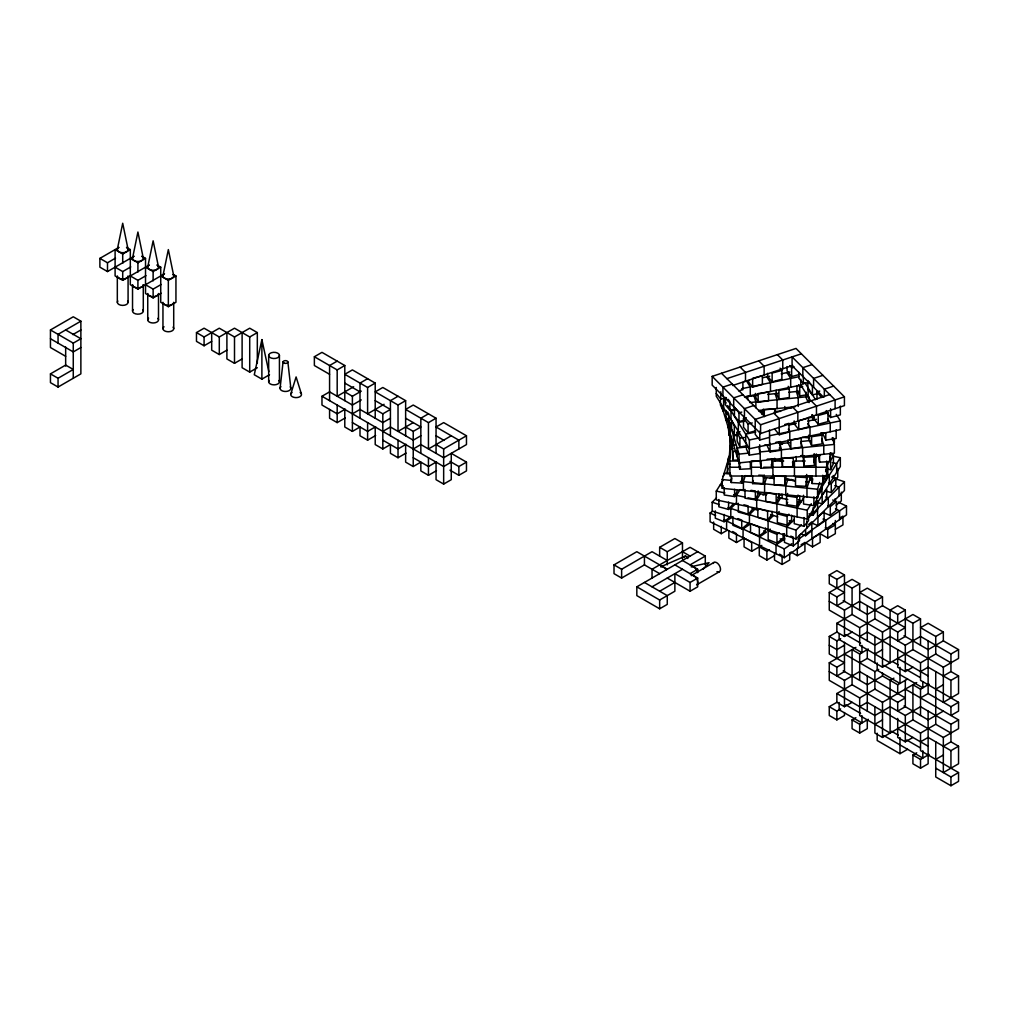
<?xml version="1.0" encoding="UTF-8"?>
<svg xmlns="http://www.w3.org/2000/svg" width="1009" height="1009" viewBox="0 0 1009 1009"><rect width="100%" height="100%" fill="white"/><g stroke="black" fill="none" stroke-linecap="round" stroke-linejoin="round"><path stroke-width="1.5" d="M280.111 388.049L283.062 361.878M730.327 473.133L727.275 472.981L728.208 458.01M730.087 445.637L729.141 459.145M727.275 472.981L727.968 468.34M729.381 459.057L730.087 454.416M742.876 476.891L741.93 483.071L731.222 482.529L731.929 477.888M764.305 475.037L763.372 484.156L752.651 483.614L753.118 480.524M784.8 485.241L784.8 476.45L774.08 475.907L774.08 484.698L784.8 485.241L785.734 476.122M806.229 477.534L795.508 476.992L795.508 485.783L806.229 486.313L806.696 474.444M806.229 486.313L807.162 475.743M813.922 462.336L814.868 456.156L819.459 456.383M823.71 477.85L822.764 484.043L812.056 483.5L812.75 478.859M816.041 457.203L816.508 454.113M117.347 249.299L122.707 223.254L128.055 249.299M132.557 258.077L137.918 232.032L143.265 258.077M147.768 266.855L153.128 240.823L158.476 266.855M162.979 275.646L168.339 249.601L173.687 275.646M268.823 371.69L261.886 339.617L254.281 374.743L261.886 379.132L269.491 374.743M822.121 483.059L817.555 498.017L722.23 488.306L722.23 479.527L727.83 461.176L727.83 464.102M728.246 459.814L729.911 454.378M722.23 488.306L722.974 485.859M745.285 475.567L743.419 481.684L743.419 490.462M766.462 477.724L764.595 483.841L764.595 492.619M787.651 479.88L785.784 485.997L785.784 494.776M817.555 498.017L817.555 489.226L819.636 482.428M832.501 440.302L833.245 437.856M822.953 480.347L824.202 476.273M825.866 470.837L828.767 461.315M830.016 457.241L831.252 453.167M290.832 393.901L296.104 376.937L301.388 393.901M723.201 476.399L724.866 472.805M724.21 487.662L724.21 494.99L734.602 496.592L737.39 490.588M744.995 489.415L744.995 498.194L755.388 499.808L758.163 493.805L758.163 490.878M776.161 503.024L776.161 494.233L765.768 492.632L765.768 501.41L776.161 503.024L778.948 497.021L778.948 494.095M799.721 495.848L799.721 500.237L796.946 506.241L786.553 504.626L786.553 495.848L787.663 493.451M786.553 504.626L787.663 502.23M796.946 506.241L796.946 497.45L798.056 495.053M825.602 471.67L827.834 466.877L827.834 475.655L825.047 481.659L825.047 475.794M830.432 454.416L833.409 454.882L830.621 460.873L830.621 469.652L826.169 468.971M803.53 495.255L803.53 504.033L813.91 505.648L816.697 499.644L816.697 496.718M830.621 469.652L833.409 463.661L833.409 454.882M833.119 456.207L840.333 457.72L840.333 466.499L807.225 519.017L716.264 499.909L716.264 491.118L723.213 480.095M740.152 489.542L736.482 495.369L736.482 504.147M760.37 493.779L756.687 499.619L756.687 508.397M780.588 498.03L776.905 503.869L776.905 512.648M803.656 497.74L797.123 508.12L797.123 516.898M807.225 519.017L807.225 510.239L811.312 503.756M818.677 492.089L840.333 457.72M718.849 499.493L718.849 506.808L728.599 509.444L733.139 503.806M738.348 503.277L738.348 512.067L748.098 514.691L752.638 509.053M767.597 519.938L767.597 511.159L757.847 508.523L757.847 517.314L767.597 519.938L772.137 514.313L772.137 511.386M791.636 515.17L791.636 519.559L787.083 525.184L777.346 522.561L777.346 513.783L779.162 511.525M787.083 525.184L787.083 516.406L788.912 514.149M815.802 502.898L817.618 500.641L817.53 517.428M825.69 491.042L831.252 492.543L831.252 483.752L835.805 478.127L831.63 477.005M835.023 480.536L837.747 477.156L837.747 468.378M794.234 516.368L794.234 523.684L803.984 526.307L808.524 520.682L808.524 516.293M808.903 513.922L813.077 515.057L817.618 509.419M822.171 503.794L826.712 498.169L826.712 489.39L822.171 495.015L822.171 503.794L816.596 502.293M831.252 492.543L835.805 486.906L835.805 478.127M703.059 569.202L709.087 562.681L691.77 566.591M834.38 478.417L844.419 481.76L844.419 490.538L796.013 538.945L712.177 510.995L712.177 502.217L716.478 497.916M736.192 503.05L730.806 508.422L730.806 517.201M754.82 509.255L749.435 514.628L749.435 523.419M773.449 515.46L768.076 520.846L768.076 529.624M794.234 519.521L786.705 527.051L786.705 535.829M796.013 538.945L796.013 530.154L801.398 524.781M807.843 518.323L844.419 481.76M770.081 478.43L772.137 476.74M715.293 510.869L715.293 518.197L724.109 521.754L730.276 516.671M732.912 516.532L732.912 525.311L741.729 528.88L747.896 523.797M759.348 536.006L759.348 527.215L750.532 523.658L750.532 532.437L759.348 536.006L765.516 530.911L765.516 527.984M783.135 533.647L783.135 538.037L776.968 543.132L768.164 539.563L768.164 530.784L770.22 529.082M776.968 543.132L776.968 534.341L779.024 532.651M808.688 524.428L811.778 521.88L811.917 538.667M823.987 512.862L830.281 515.41L830.281 506.619L836.461 501.536L832.677 500.01M836.158 505.143L841.304 500.905L841.304 492.127M784.46 533.584L784.46 542.363L793.276 545.919L799.443 540.837L799.443 534.984M800.578 533.711L805.611 535.754L811.778 530.671M817.946 525.575L824.113 520.493L824.113 511.714L817.946 516.797L817.946 525.575L811.652 523.028M830.281 515.41L836.461 510.314L836.461 501.536M838.252 502.116L846.488 506.102L846.488 514.893L784.27 557.7L710.109 521.779L710.109 512.988L712.417 511.412M762.968 495.066L766.739 492.468M732.345 517.012L726.594 520.972L726.594 529.763M784.825 538.869L776.022 544.923L776.022 553.714M784.27 557.7L784.27 548.921L791.813 543.725M798.094 539.399L846.488 506.102M134.109 256.185L107.496 271.56L99.891 267.171L99.891 258.38L118.898 247.407M99.891 258.38L107.496 262.769L115.543 258.127M149.319 264.976L122.707 280.338L115.102 275.949L115.102 249.601L122.707 253.991L130.312 249.601L130.312 284.727L137.918 289.116L164.53 273.754M115.102 267.171L122.707 271.56L130.754 266.906M130.312 258.38L137.918 262.769L145.523 258.38L145.523 293.518L153.128 297.907L161.175 293.253M65.661 356.303L50.45 347.525L50.45 329.956L73.266 316.788L80.871 321.177L80.871 373.872L58.055 387.04L50.45 382.651L50.45 373.872L65.661 365.081L73.266 369.471L58.055 378.261L50.45 373.872M130.312 275.949L137.918 280.338L145.964 275.684M145.523 267.171L153.128 271.56L160.734 267.171L160.734 302.296L168.339 306.686L175.944 302.296L175.944 275.949L173.409 274.486M80.871 321.177L58.055 334.345L58.055 343.136M72.825 334.61L80.871 329.956M145.523 284.727L153.128 289.116L161.175 284.475M160.734 275.949L168.339 280.338L175.944 275.949M50.45 329.956L73.266 343.136L80.871 338.734L65.661 329.956M80.871 347.525L73.266 351.914L50.45 338.734M211.688 341.37L204.083 345.772L196.478 341.37L196.478 332.592L204.083 328.202L219.294 336.981L234.504 328.202L249.715 336.981L257.32 332.592L257.32 363.139M196.478 332.592L204.083 336.981L219.294 328.202L234.504 336.981L249.715 328.202L257.32 332.592M211.688 332.592L211.688 350.161L219.294 354.55L226.899 350.161M226.899 332.592L226.899 358.939L234.504 363.328L242.11 358.939M242.11 332.592L242.11 367.717L249.715 372.107L257.32 367.717M329.577 374.301L314.367 365.523L314.367 356.745L321.972 352.355L344.788 365.523L344.788 400.649M337.183 361.134L329.577 365.523L329.577 400.649M314.367 356.745L337.183 369.912L344.788 365.523M345.229 409.175L337.183 413.829L321.972 405.038L321.972 396.26L329.577 391.87L352.393 405.038L361.26 399.917M353.654 386.75L337.183 396.26L337.183 369.912M367.604 378.703L359.999 383.092L359.999 418.218M344.788 391.87L352.393 396.26L361.26 391.139M375.209 383.092L352.393 369.912L344.788 374.301L367.604 387.481L375.209 383.092L375.209 418.218M329.577 409.44L329.577 418.218L337.183 422.607L345.229 417.953M352.393 413.829L359.999 409.44L382.815 422.607L390.42 418.218M384.076 404.306L367.604 413.829L367.604 387.481M398.025 396.26L390.42 400.649L390.42 435.787M344.788 409.44L344.788 426.996L352.393 431.385L359.999 426.996L359.999 435.787L367.604 440.176L375.651 435.522M375.209 409.44L382.815 413.829L390.42 409.44L375.209 400.649M405.631 400.649L382.815 387.481L375.209 391.87L398.025 405.038L405.631 400.649L405.631 435.787M375.651 426.744L367.604 431.385L352.393 422.607M382.815 431.385L390.42 426.996L413.236 440.176L420.841 435.787M413.236 422.607L398.025 431.385L398.025 405.038M428.447 413.829L420.841 418.218L420.841 453.344M375.209 426.996L375.209 444.565L382.815 448.955L390.42 444.565L390.42 453.344L398.025 457.733L406.072 453.091M405.631 426.996L413.236 431.385L420.841 426.996L405.631 418.218M436.052 418.218L413.236 405.038L405.631 409.44L428.447 422.607L436.052 418.218L436.052 453.344M406.072 444.301L398.025 448.955L382.815 440.176M413.236 448.955L420.841 444.565L443.657 457.733L466.473 444.565L466.473 435.774L443.657 422.607L436.052 426.996L458.868 440.176L458.868 448.955M451.263 435.774L428.447 448.955L428.447 422.607M405.631 444.565L405.631 462.122L413.236 466.524L420.841 462.122L420.841 470.913L428.447 475.302L436.493 470.648M436.052 444.565L443.657 448.955L466.473 435.774M436.493 461.87L428.447 466.524L413.236 457.733M451.263 462.122L443.657 466.524L321.972 396.26M449.989 461.39L458.868 466.524L466.473 462.122L466.473 470.913L458.868 475.302L449.989 470.181M436.052 462.122L436.052 479.691L443.657 484.08L451.263 479.691L451.263 453.344L466.473 462.122M659.659 573.654L644.436 564.876L621.62 578.056L614.014 573.654L614.014 564.876L636.83 551.709L667.264 569.265M614.014 564.876L621.62 569.265L652.041 551.709L667.264 560.487M659.659 556.098L659.659 547.307L674.87 538.529L682.475 542.918L682.475 559.024M659.659 547.307L667.264 551.709L682.475 542.918M778.305 496.378L782.101 494.183L782.101 498.572M713.653 521.994L713.653 529.309L721.258 533.698L727.59 530.04M644.436 582.445L667.264 595.613L667.264 604.391L659.659 608.793L636.83 595.613L636.83 586.834L697.686 551.709M652.041 586.834L682.475 569.265M690.08 564.876L705.291 556.098L705.291 564.876M728.864 530.772L728.864 538.087L736.469 542.489L744.074 538.087L751.68 542.489L751.68 551.267L744.074 546.878L744.074 538.087M659.659 591.224L674.87 582.445M690.08 573.654L697.686 569.265L697.686 572.191M714.006 562.417L691.19 575.584A5.373 3.103 60 0 1 696.563 578.687A5.373 3.103 60 0 1 696.563 584.905L719.379 571.725M636.83 586.834L659.659 600.002L674.87 591.224L674.87 573.654L690.08 582.445L697.686 578.056L697.686 586.834L690.08 591.224L667.264 578.056M751.68 551.267L761.82 545.415M774.496 555.656L766.89 560.045L759.285 555.656L759.285 546.878L766.89 551.267L769.426 549.804M840.409 517.604L842.944 516.141L842.944 524.92L835.338 529.309M801.121 544.683L804.917 542.489L812.522 546.878L820.128 542.489L820.128 533.698L812.522 538.087L812.522 546.878M825.198 527.846L827.733 529.309L835.338 524.92L832.803 523.457M774.496 552.73L774.496 560.045L782.101 564.435L789.706 560.045L789.706 552.73M790.98 551.999L797.312 555.656L804.917 551.267L804.917 542.489M820.128 533.698L827.733 538.087L835.338 533.698L835.338 520.53M836.865 596.924L844.47 592.535L829.259 583.757L829.259 574.979L836.865 570.589L844.47 574.979L844.47 601.326L836.865 605.715L836.865 596.924L829.259 592.535L829.259 610.104L859.681 627.661L874.891 618.883L897.707 632.063L905.313 627.661L859.681 601.326L844.47 610.104L829.259 601.326M829.259 574.979L836.865 579.368L844.47 574.979M829.259 592.535L852.075 579.368L859.681 583.757L859.681 610.104M844.47 583.757L852.075 588.146L859.681 583.757M829.259 671.578L844.47 680.356L859.681 671.578L905.313 697.925L897.707 702.314L874.891 689.147L859.681 697.925L829.259 680.356L829.259 662.799L836.865 667.189L844.47 662.799L829.259 654.009L829.259 636.452L836.865 632.063L836.865 623.272L852.075 614.494L882.497 632.063L912.918 614.494L920.523 618.883L920.523 645.23M882.497 596.924L867.286 588.146L859.681 592.535L874.891 601.326L882.497 596.924L882.497 605.715L867.286 614.494L843.196 600.595M829.259 636.452L836.865 640.841L840.661 638.647M836.865 632.063L844.47 636.452L852.075 632.063M844.47 645.23L836.865 649.619L829.259 645.23M859.681 636.452L867.286 632.063L920.523 662.799L935.734 654.009L950.945 662.799M882.497 605.715L897.707 614.494L905.313 610.104L905.313 636.452L897.707 640.841L897.707 632.063M829.259 662.799L855.872 647.425M844.47 712.556L844.47 715.495L836.865 719.884L829.259 715.495L829.259 706.704L836.865 702.314L836.865 693.536L852.075 684.745L852.075 649.619L859.681 654.009L868.295 649.039M905.313 618.883L912.918 623.272L920.523 618.883M859.681 662.799L867.286 658.41L882.497 667.189L912.918 649.619L912.918 623.272M874.891 654.009L882.497 649.619M836.865 623.272L874.891 645.23L890.102 636.452L905.313 645.23L920.523 636.452L950.945 654.009L958.55 649.619L958.55 658.398L943.339 667.189L912.918 649.619M844.47 654.009L874.891 671.578L878.688 669.383M943.339 632.063L928.129 623.272L920.523 627.661L935.734 636.452L943.339 632.063L943.339 640.841L928.129 649.619L904.039 635.72M907.596 679.044L897.707 684.745L882.497 675.967L867.286 684.745L843.196 670.846M829.259 706.704L836.865 711.093L840.661 708.898M836.865 702.314L844.47 706.704L852.075 702.314M893.898 678.162L890.102 680.356L890.102 733.051L859.681 715.495L859.681 697.925M897.707 649.619L897.707 667.189L905.313 671.578L912.918 667.189M859.681 706.704L867.286 702.314L920.523 733.051L935.734 724.273L950.945 733.051M920.523 671.578L928.129 667.189L950.945 680.356L958.55 675.967L958.55 693.536L943.339 702.314L943.339 667.189M867.286 719.884L867.286 728.662L859.681 733.051L852.075 728.662L852.075 719.884L855.872 717.689M874.891 706.704L874.891 733.051L882.497 737.44L882.497 702.314L916.714 682.551M852.075 719.884L859.681 724.273L868.295 719.291M882.497 737.44L912.918 719.884L912.918 684.745L920.523 689.147L929.138 684.165M943.339 675.967L950.945 671.578L958.55 675.967M874.891 724.273L882.497 719.884M920.523 697.925L928.129 693.536L950.945 706.704L958.55 702.314L958.55 711.093L950.945 715.482L950.945 706.704M935.734 689.147L943.339 684.745M836.865 693.536L874.891 715.495L890.102 706.704L905.313 715.482L920.523 706.704L950.945 724.273L958.55 719.884L958.55 728.662L943.339 737.44L912.918 719.884M943.339 711.093L928.129 719.884L904.039 705.972M897.707 718.421L897.707 737.44L905.313 741.829L912.918 737.44M877.174 733.202L877.174 740.518L899.99 753.685L907.596 749.296M920.523 741.829L928.129 737.44L950.945 750.62L958.55 746.231L958.55 763.788L943.339 772.566L943.339 737.44M928.129 711.093L928.129 763.788L920.523 768.177L912.918 763.788L912.918 755.009L916.714 752.815M912.918 755.009L920.523 759.399L929.138 754.417M943.339 746.231L950.945 741.829L958.55 746.231M935.734 759.399L943.339 755.009M935.734 768.177L950.945 776.968L958.55 772.566L958.55 781.357L950.945 785.746L935.734 776.968L935.734 741.829M661.046 566.68L685.199 556.148M712.177 376.37L796.013 348.433L844.419 396.827L844.419 405.605L760.584 433.555L712.177 385.148L712.177 376.37L760.584 424.776L760.584 433.555M726.871 378.64L801.398 353.806M732.257 384.025L722.936 387.128L722.936 395.906M732.61 385.514L792.797 365.447M812.144 364.564L802.836 367.667L802.836 376.445M743.002 394.784L733.694 397.887L733.694 406.665M822.903 375.323L813.595 378.425L813.595 387.204M753.761 405.53L744.453 408.645L744.453 417.423M833.661 386.069L824.34 389.171L824.34 396.499M829.726 394.557L755.211 419.391L755.211 434.362L759.764 439.987L769.514 437.364M760.584 424.776L844.419 396.827M781.887 370.429L772.137 373.065L772.137 381.843L781.887 379.22L781.887 370.429L780.071 368.184M789.82 365.561L791.636 367.806L794.424 367.062M738.714 390.836L742.889 389.714L742.889 382.398M752.638 387.09L762.388 384.467L762.388 375.689L752.638 378.312L752.638 387.09L748.098 381.465M787.083 366.57L787.083 370.959L791.636 376.597L799.986 374.339M716.251 393.46L720.792 399.085L726.366 397.596M798.775 372.245L798.775 378.098L803.328 383.723L808.903 382.222M725.345 397.395L725.345 404.723L729.885 410.348L735.46 408.847M744.554 420.097L738.979 421.598L734.438 415.973L734.438 407.195L738.979 412.82L741.766 412.076M816.962 399.148L816.962 391.82L819.749 391.076M812.422 394.973L812.422 386.195L807.868 380.57L807.868 389.348L812.422 394.973L817.984 393.485M755.035 430.982L748.073 432.861L743.519 427.236L743.519 418.445L746.307 417.701M824.29 396.701L821.503 397.458L816.962 391.82M743.519 418.445L748.073 424.07L752.247 422.948M784.825 424.461L789 423.339L789 432.117L779.263 434.74L774.71 429.115M827.998 412.832L818.249 415.456L818.249 424.247L827.998 421.623L827.998 412.832L826.182 410.587M827.872 414.119L830.596 417.486L840.346 414.863L840.346 406.085M798.75 429.493L808.499 426.87L808.499 418.079L798.75 420.703L798.75 429.493L794.209 423.868L794.209 420.93M743.696 381.692L749.473 380.481M762.463 377.757L769.69 376.231M781.243 373.809L789.896 371.993M741.602 388.742L799.355 376.609M723.617 407.913L723.617 399.135L726.505 398.53M744.491 396.928L802.243 384.782M735.309 409.894L730.983 410.802L730.983 419.58M744.112 421.257L738.336 422.481L738.336 431.259M755.804 432.016L745.689 434.147L745.689 442.926M789.013 425.041L796.227 423.528M807.78 421.094L816.445 419.277M727.703 405.618L749.372 439.974L759.474 437.856M769.59 435.737L840.333 420.867L840.333 429.645L749.372 448.765L716.264 396.247L716.264 387.469M789.328 388.742L778.948 390.344L778.948 399.123L789.328 397.521L789.328 388.742L788.218 386.333M798.611 384.732L799.721 387.128L802.697 386.674M758.163 402.339L768.555 400.737L768.555 391.959L758.163 393.56L758.163 402.339L755.388 396.348L755.388 393.422M796.946 385.526L796.946 389.915L799.721 395.919L807.15 394.771M720.413 400.573L720.413 404.962L723.201 410.966L726.165 410.512M725.976 416.969L728.763 422.96L731.727 422.506M747.316 445.801L739.9 446.962L737.112 440.958L737.112 432.18L740.089 431.713M734.325 434.955L734.325 426.176L731.55 420.173L731.55 428.964L734.325 434.955L738.777 434.274M737.112 432.18L739.9 438.171L744.352 437.49M775.984 442.232L780.436 441.551L780.436 450.329L770.044 451.931L767.269 445.94M821.994 435.119L811.602 436.72L811.602 445.511L821.994 443.897L821.994 435.119L820.885 432.722M823.016 434.097L825.791 440.101L836.184 438.486L836.184 429.708M746.483 443.292L746.483 449.156L749.271 455.147L759.663 453.546L759.663 444.755M790.829 448.715L801.222 447.113L801.222 438.335L790.829 439.937L790.829 448.715L788.042 442.724L788.042 439.798M746.446 396.6L757.027 395.515M767.622 394.443L778.216 393.359M788.811 392.287L799.405 391.202M749.826 402.553L807.326 396.701M758.894 410.411L795.218 406.715M732.723 423.212L729.696 423.528L729.696 432.306M737.97 435.295L733.429 435.749L733.429 444.54M821.553 433.088L824.58 432.785M747.757 446.911L737.175 447.983L737.175 456.762M764.406 445.209L768.946 444.755M781.407 458.565L781.407 449.787L779.541 443.67L790.135 442.598M811.312 440.441L800.73 441.513L802.596 447.63L802.596 456.409M728.044 418.092L739.042 454.1L749.637 453.028M759.096 448.273L760.218 451.944L834.367 444.401L834.367 453.18L739.042 462.879L722.23 407.838M785.734 408.317L791.851 408.014M739.017 459.978L732.9 460.281L731.954 445.322L735.019 445.158M731.954 445.322L732.9 451.502L737.491 451.275M767.206 459.12L771.797 458.893L771.797 467.671L761.089 468.214L760.155 462.021M814.667 456.724L803.946 457.266L803.946 466.044L814.667 465.502L814.187 453.634M818.614 455.954L819.548 462.147L830.268 461.605L830.268 452.814M738.714 460.18L739.66 469.299L750.368 468.756L750.368 461.441M782.517 467.129L793.238 466.587L793.238 457.809L782.517 458.351L782.517 467.129L781.584 458.023M759.096 411.344L762.161 411.344L762.161 414.459M774.458 411.344L780.6 411.344M808.259 417.562L814.402 417.562M729.898 448.601L732.975 448.601M815.94 454.819L820.557 454.819M729.898 461.025L739.118 461.025M760.635 461.025L751.415 461.025L751.415 476.021M783.678 461.025L772.919 461.025L772.919 476.021M805.195 461.025L794.436 461.025L794.436 476.021M729.898 467.243L740.656 467.243M751.415 467.243L760.635 467.243M763.699 467.243L826.699 467.243M727.275 464.203L730.327 464.354M758.768 475.138L763.372 475.378L763.372 484.156M802.243 437.225L809.798 437.994M779.541 443.695L782.568 443.998M724.096 473.41L730.15 474.028M746.799 475.718L752.853 476.336M763.435 477.408L774.029 478.493M784.624 479.565L795.218 480.65M805.813 481.722L808.84 482.037M722.23 479.527L731.311 480.448M740.392 481.369L817.555 489.226M779.137 443.266L782.101 443.733M801.398 455.488L804.362 455.954M750.936 490.336L755.388 491.03L755.388 499.808M786.553 495.848L796.946 497.45M800.566 455.967L803.441 456.572M832.324 462.639L836.663 463.56L836.663 472.338M771.683 458.679L781.786 460.81M826.409 474.621L829.297 475.226L829.297 484.005M719.947 485.291L722.835 485.897M741.602 489.844L744.491 490.45M757.482 493.174L766.146 495.003M777.699 497.424L787.802 499.543M797.905 501.675L800.793 502.28M716.264 491.118L724.929 492.947M733.593 494.763L745.134 497.197M748.022 497.803L807.225 510.239M806.746 475.668L810.921 476.79M828.477 483.008L831.252 483.752M743.923 504.777L748.098 505.9L748.098 514.691M777.346 513.783L787.083 516.406M778.494 459.789L781.357 460.735M806.077 476.147L810.378 477.585M834.733 485.707L839.034 487.133L839.034 495.923M786.011 478.241L793.175 480.637M825.627 497.008L828.288 497.891L828.288 506.669M751.957 508.296L757.683 510.213M770.586 514.514L777.75 516.898M789.215 520.72L792.078 521.678M712.177 502.217L719.341 504.601M727.943 507.464L796.013 530.154M791.081 479.401L794.852 480.927M827.771 505.61L830.281 506.619M790.753 536.12L793.276 537.141L793.276 545.919M737.945 518.576L741.729 520.102L741.729 528.88M768.164 530.784L776.968 534.341M835.452 508.864L839.576 510.857L839.576 519.648M798.371 499.682L801.121 501.019M823.003 519.042L825.753 520.379L825.753 529.157M747.24 522.876L749.977 524.201L743.065 528.956L743.065 537.747M763.712 530.86L766.462 532.184L759.55 536.939L759.55 545.73M780.197 538.844L782.934 540.168M710.109 512.988L715.608 515.649M723.844 519.648L784.27 548.921M764.355 492.72L766.89 494.183M905.313 610.104L897.707 605.715L890.102 610.104L890.102 662.799L859.681 645.23L859.681 627.661M943.339 640.841L958.55 649.619M779.566 554.193L782.101 555.656L782.101 564.435M732.66 531.503L736.469 533.698L736.469 542.489M897.707 658.41L928.129 675.967M845.857 634.611L860.614 643.137M892.826 661.74L898.199 664.83M906.7 669.749L920.12 677.493M705.291 556.098L690.08 547.307L652.041 569.265L652.041 578.056M958.55 702.314L920.523 680.356L920.523 662.799M883.884 665.347L922.806 687.823L922.806 681.97M682.475 551.709L690.08 556.098M682.475 560.487L697.686 569.265M905.313 689.147L958.55 719.884M130.312 249.601L126.503 247.407A5.373 3.103 0 0 1 126.592 251.745A5.373 3.103 0 0 1 119.087 251.897A5.373 3.103 0 0 1 118.633 247.571M145.523 258.38L141.714 256.185A5.373 3.103 0 0 1 141.891 260.473A5.373 3.103 0 0 1 134.487 260.776A5.373 3.103 0 0 1 133.604 256.526M156.925 264.976L160.734 267.171M674.87 564.876L697.686 578.056M344.788 383.092L359.999 391.87M436.052 435.787L444.099 440.428M852.075 684.745L882.497 702.314M897.707 728.662L928.129 746.231M845.857 704.875L860.614 713.401M891.489 731.222L898.199 735.094M906.7 740.001L920.12 747.745M958.55 772.566L920.523 750.62L920.523 733.051M883.884 735.611L922.806 758.087L922.806 750.759M823.268 396.89L792.078 365.687L792.078 356.909L835.099 399.93L835.099 408.721M777.384 354.638L782.77 360.011L782.77 368.802M811.097 400.762L816.47 406.148L816.47 414.926M758.755 360.844L764.128 366.229L764.128 375.007M792.469 406.98L797.842 412.353L797.842 421.131M740.127 367.062L745.5 372.435L745.5 381.213M773.84 413.186L779.213 418.558L779.263 434.74M721.498 373.267L764.519 416.288M818.249 424.247L813.708 418.609L813.708 415.683M772.137 381.843L767.597 376.218L767.597 373.292M728.069 399.312L729.885 401.569L729.885 410.348M836.247 414.384L840.333 420.867M804.892 382.789L815.512 399.652M827.771 419.101L830.23 422.985L830.23 431.776M810.605 400.649L800.793 385.085L800.793 379.233M787.007 372.598L790.69 378.425L790.69 387.216M807.805 423.742L810.013 427.236L810.013 436.014M766.802 376.849L770.472 382.676L770.472 391.467M788.332 429.153L789.795 431.486L789.795 440.265M746.584 381.087L750.267 386.926L750.267 395.705M723.617 399.135L726.076 403.02M807.982 401.708L806.305 398.114L806.305 392.249M811.602 445.511L808.827 439.508L808.827 435.119M778.948 399.123L776.161 393.132L776.161 390.206M779.326 447.933L780.436 450.329M727.653 411.786L728.763 414.182L728.763 422.96M832.299 437.603L834.367 444.401M821.704 438.675L823.773 445.474L823.773 454.252M811.74 414.85L813.405 420.286M796.378 391.517L798.245 397.634L798.245 406.413M775.189 393.674L777.056 399.791L777.056 408.569M754 395.831L755.867 401.948L755.867 407.8M725.963 411.294L726.795 414.005M829.802 458.515L830.268 461.605M813.721 459.322L814.667 465.502M803.946 466.044L803.013 455.475M792.532 461.945L793.238 466.587M763.838 415.09L763.372 409.074M771.33 464.581L771.797 467.671M728.675 423.666L729.141 435.547L728.208 426.429M726.568 418.533L727.035 421.623M287.855 361.878L290.819 388.049M950.945 654.009L950.945 671.578M950.945 680.356L950.945 697.925M950.945 724.273L950.945 741.829M950.945 750.62L950.945 768.177M950.945 776.968L950.945 785.746M935.734 636.452L935.734 654.009M935.734 671.578L935.734 724.273M928.129 640.841L928.129 693.536M920.523 689.147L920.523 715.482M920.523 759.399L920.523 768.177M905.313 645.23L905.313 671.578M905.313 680.356L905.313 706.704L897.707 711.093L897.707 702.314M905.313 715.482L905.313 741.829M899.99 667.327L899.99 683.434L877.174 670.266L877.174 662.938M899.99 737.592L899.99 753.685M897.707 614.494L897.707 623.272M897.707 684.745L897.707 693.536M882.497 632.063L882.497 667.189M882.497 673.041L882.497 675.967M874.891 601.326L874.891 618.883M874.891 636.452L874.891 662.799M874.891 671.578L874.891 689.147M867.286 605.715L867.286 640.841M867.286 649.619L867.286 658.41M867.286 675.967L867.286 711.093M861.963 645.382L861.963 652.697L839.147 639.517L839.147 633.665M861.963 715.633L861.963 722.949L839.147 709.781L839.147 702.466M859.681 654.009L859.681 680.356M859.681 724.273L859.681 733.051M852.075 588.146L852.075 614.494M844.47 610.104L844.47 636.452M844.47 642.304L844.47 671.578L836.865 675.967L836.865 667.189M844.47 680.356L844.47 706.704M836.865 579.368L836.865 588.146M836.865 640.841L836.865 658.41M836.865 711.093L836.865 719.884M835.137 498.673L835.137 501.599M834.367 438.587L834.367 442.976M833.207 475.466L833.207 478.392M830.596 408.708L830.596 417.486M827.733 529.309L827.733 538.087M826.699 461.025L826.699 476.021L729.898 476.021L729.898 429.973M825.791 432.773L825.791 440.101M822.764 475.252L822.764 484.043M822.272 483.261L822.272 487.65L819.485 493.653L819.485 489.264M821.944 486.893L821.944 495.684M819.548 454.819L819.548 462.147M815.94 454.29L815.94 476.021M814.578 502.961L814.578 507.35M813.91 496.869L813.91 505.648M813.077 507.729L813.077 515.057M812.573 414.636L812.573 417.562M812.056 476.172L812.056 483.5M810.706 480.309L810.706 475.92L806.973 488.154L806.973 496.933M809.092 396.789L809.092 402.641M808.159 387.973L808.159 396.764M806.771 520.871L806.771 528.186M805.611 529.902L805.611 535.754M803.984 517.529L803.984 526.307M803.328 376.407L803.328 383.723M799.721 387.128L799.721 395.919M798.094 540.874L798.094 548.19M797.312 548.341L797.312 555.656M796.227 456.522L796.227 460.911M791.636 367.806L791.636 376.597M784.8 406.526L784.8 409.452M775.013 413.249L775.013 408.859L764.305 409.402L764.305 416.717M774.71 458.263L774.71 461.189M773.462 475.201L773.462 478.127M770.044 443.153L770.044 451.931M769.514 430.048L769.59 444.515M766.89 551.267L766.89 560.045M761.089 460.899L761.089 468.214M760.218 451.944L760.218 460.722M759.764 431.209L759.764 439.987M752.651 476.298L752.651 483.614M749.372 439.974L749.372 448.765M749.271 446.369L749.271 455.147M748.073 424.07L748.073 432.861M747.783 396.625L747.783 399.564M741.93 475.756L741.93 483.071M739.9 438.171L739.9 446.962M739.66 461.983L739.66 469.299M739.042 454.1L739.042 462.879M738.979 412.82L738.979 421.598M734.602 489.277L734.602 496.592M732.9 451.502L732.9 460.281M731.222 475.214L731.222 482.529M728.599 502.116L728.599 509.444M725.976 411.104L725.963 420.072M724.109 514.439L724.109 521.754M723.201 406.577L723.201 410.966M721.258 526.383L721.258 533.698M720.792 391.769L720.792 399.085M690.08 582.445L690.08 591.224M667.264 551.709L667.264 564.876M659.659 600.002L659.659 608.793M644.436 556.098L644.436 564.876M621.62 569.265L621.62 578.056M458.868 466.524L458.868 475.302M443.657 448.955L443.657 484.08M428.447 457.733L428.447 475.302M413.236 431.385L413.236 466.524M398.025 440.176L398.025 457.733M382.815 413.829L382.815 448.955M367.604 422.607L367.604 440.176M352.393 396.26L352.393 431.385M337.183 405.038L337.183 422.607M279.43 355.42A5.373 3.103 0 0 1 271.358 358.119A5.373 3.103 0 0 1 271.358 352.734A5.373 3.103 0 0 1 279.43 355.42L279.43 381.768M268.671 355.42L268.671 381.768M261.886 339.617L261.886 379.132M249.715 336.981L249.715 372.107M234.504 336.981L234.504 363.328M219.294 336.981L219.294 354.55M204.083 336.981L204.083 345.772M173.712 303.848L173.712 328.644M168.339 280.338L168.339 306.686M162.953 303.848L162.953 328.644M158.501 293.518L158.501 319.853M153.128 271.56L153.128 280.855M153.128 289.116L153.128 297.907M147.743 293.518L147.743 319.853M143.291 284.727L143.291 311.075M137.918 262.769L137.918 272.077M137.918 280.338L137.918 289.116M132.532 284.727L132.532 311.075M128.08 302.296L128.08 275.949A5.373 3.103 0 0 1 122.707 279.052A5.373 3.103 0 0 1 117.321 275.949L117.321 302.296M122.707 253.991L122.707 263.286M122.707 271.56L122.707 280.338M107.496 262.769L107.496 271.56M73.266 343.136L73.266 378.261M65.661 347.008L65.661 366.116M58.055 378.261L58.055 387.04M173.056 327.156A5.373 3.103 0 0 1 171.555 331.129A5.373 3.103 0 0 1 164.53 330.838A5.373 3.103 0 0 1 164.026 326.777M173.712 302.296A5.373 3.103 0 0 1 168.339 305.399A5.373 3.103 0 0 1 162.953 302.296M157.845 318.365A5.373 3.103 0 0 1 156.445 322.3A5.373 3.103 0 0 1 149.509 322.161A5.373 3.103 0 0 1 148.6 318.176M158.375 294.174A5.373 3.103 0 0 1 153.885 296.583M151.981 296.545A5.373 3.103 0 0 1 147.869 294.174M142.811 309.788A5.373 3.103 0 0 1 137.716 314.177A5.373 3.103 0 0 1 133.188 309.586M143.278 284.954A5.373 3.103 0 0 1 138.674 287.805M136.77 287.767A5.373 3.103 0 0 1 132.545 284.954M127.601 301.01A5.373 3.103 0 0 1 122.707 305.399A5.373 3.103 0 0 1 117.813 301.01M157.429 265.304A5.373 3.103 0 0 1 156.748 269.466A5.373 3.103 0 0 1 149.509 269.466A5.373 3.103 0 0 1 148.815 265.304M173.056 274.461A5.373 3.103 0 0 1 171.555 278.434A5.373 3.103 0 0 1 164.53 278.143A5.373 3.103 0 0 1 164.026 274.082M300.178 392.476A5.373 3.103 0 0 1 299.824 396.751A5.373 3.103 0 0 1 292.396 396.751A5.373 3.103 0 0 1 292.042 392.476M290.176 386.876A5.373 3.103 0 0 1 288.788 390.798A5.373 3.103 0 0 1 281.839 390.66A5.373 3.103 0 0 1 280.931 386.674M278.951 380.481A5.373 3.103 0 0 1 274.057 384.87A5.373 3.103 0 0 1 269.163 380.481M713.136 563.476A5.373 3.103 60 0 1 717.5 563.249A5.373 3.103 60 0 1 720.489 569.581A5.373 3.103 60 0 1 716.97 571.611M691.19 566.806A5.373 3.103 60 0 1 694.949 567.865A5.373 3.103 60 0 1 697.597 572.671M660.769 566.806A5.373 3.103 60 0 1 666.142 569.908M684.581 557.447A2.409 1.387 60 0 1 685.906 556.161A2.409 1.387 60 0 1 687.861 558.519M731.02 439.129L730.087 432.949L731.02 447.92L731.02 439.129M284.261 363.215A2.409 1.387 0 0 0 287.868 362.017A2.409 1.387 0 0 0 284.261 360.806A2.409 1.387 0 0 0 284.261 363.215"/></g></svg>
